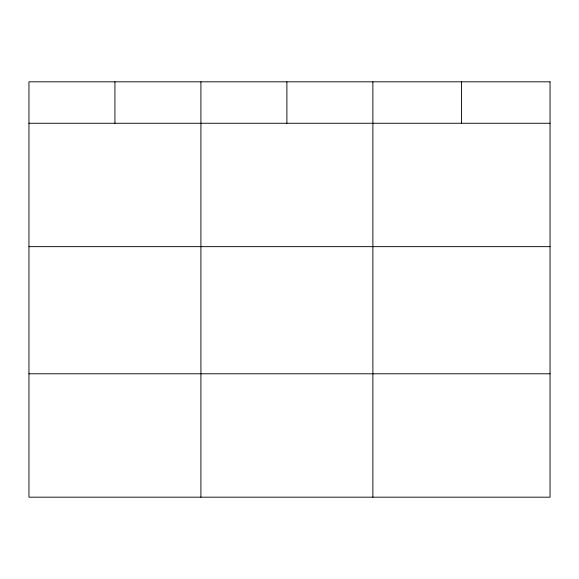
<?xml version="1.0" encoding="UTF-8"?>
<svg xmlns="http://www.w3.org/2000/svg" width="579" height="579" viewBox="0 0 579 579"><rect width="100%" height="100%" fill="white"/><g stroke="black" fill="none" stroke-linecap="round" stroke-linejoin="round"><path stroke-width="0.87" d="M28.95 123.262L550.05 123.262M28.95 246.654L550.05 246.654M28.95 373.788L550.05 373.788M461.463 81.82L461.463 123.262M372.876 81.82L372.876 497.18M286.894 81.82L286.894 123.262M200.913 81.82L200.913 497.18M114.932 81.82L114.932 123.262M550.05 81.82L28.95 81.82L28.95 497.18L550.05 497.18L550.05 81.82"/></g></svg>
